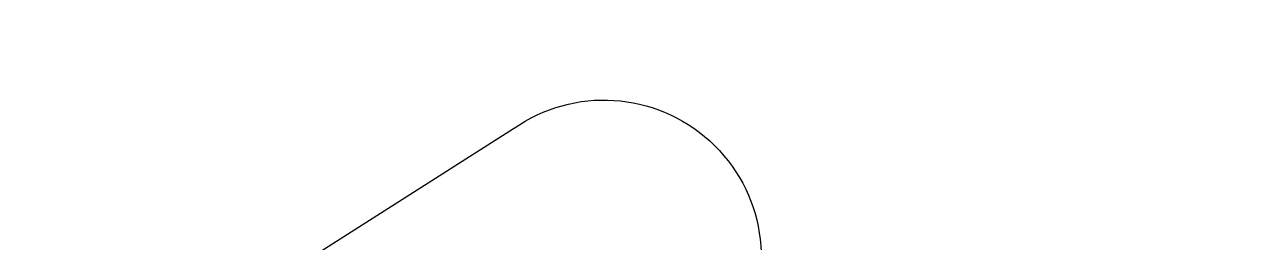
# Model space of a CAD drawing. Header units: millimetres. Extents: x -13407 to 95998, y -2611 to 109495.
# Drawn here: x 15210.118 to 15212.501, y 50752.543 to 50752.963 of the extents above; entities that cross this region are included whole.
import ezdxf
from ezdxf import colors
from ezdxf.entities.mleader import LeaderData, LeaderLine
from ezdxf.math import Vec2, Vec3

# ---------------------------------------------------------------- set-up
doc = ezdxf.new("R2010")
doc.units = ezdxf.units.MM
for name, color, linetype, lineweight in [('АР_Отметки', 250, 'Continuous', 15), ('АР_Размеры', 175, 'Continuous', 9), ('АР_Сущ Несущая стена', 202, 'Continuous', 30)]:
    doc.layers.add(name, color=color, linetype=linetype, lineweight=lineweight)
doc.styles.add('ISOCPEUR', font='isocpeur.ttf', dxfattribs={"width": 0.7})

# ---------------------------------------------------------------- blocks, each defined once
blk = doc.blocks.new('_DotSmall')
at = {"color": 0, "linetype": 'ByBlock', "const_width": 0.5}
blk.add_lwpolyline([(-0.0625, 0, 1), (0.0625, 0, 1)], format="xyb", close=True, dxfattribs=at)

msp = doc.modelspace()

# ---------------------------------------------------------------- linework, layer by layer
at = {"layer": 'АР_Размеры', "color": 5, "lineweight": 0, "ltscale": 100, "transparency": 33554687}
msp.add_lwpolyline([(15206.72, 50758.7285), (15207.9754, 50751.6455, 0.430028), (15208.3317, 50751.3812), (15209.052, 50751.5089, 0.109814), (15209.1738, 50751.5595), (15211.0658, 50752.7616, -0.800036), (15211.5059, 50752.3617, -0.079083), (15209.5065, 50749.955, 0.348803), (15209.3367, 50749.487, 0.436125), (15210.2083, 50749.3459, 0.038423), (15211.3878, 50750.5576, -0.086853), (15212.9976, 50751.9069, -0.346763), (15213.3718, 50751.8585), (15213.9797, 50751.2233, 0.527877), (15214.4752, 50751.3111), (15214.8278, 50752.1166, -0.527877), (15215.3233, 50752.2044), (15215.9313, 50751.5692, 0.527877), (15216.4268, 50751.657), (15216.7794, 50752.4625, -0.469739), (15217.2318, 50752.587), (15218.7527, 50751.5042, 0.667984), (15219.2274, 50751.8072), (15217.6572, 50760.667, 0.414214)], format="xyb", dxfattribs=at)
msp.add_lwpolyline([(15206.72, 50758.7285), (15207.9754, 50751.6455, 0.430028), (15208.3317, 50751.3812), (15209.052, 50751.5089, 0.109814), (15209.1738, 50751.5595), (15211.0658, 50752.7616, -0.800036), (15211.5059, 50752.3617, -0.079083), (15209.5065, 50749.955, 0.348803), (15209.3367, 50749.487, 0.436125), (15210.2083, 50749.3459, 0.038423), (15211.3878, 50750.5576, -0.086853), (15212.9976, 50751.9069, -0.346763), (15213.3718, 50751.8585), (15213.9797, 50751.2233, 0.527877), (15214.4752, 50751.3111), (15214.8278, 50752.1166, -0.527877), (15215.3233, 50752.2044), (15215.9313, 50751.5692, 0.527877), (15216.4268, 50751.657), (15216.7794, 50752.4625, -0.469739), (15217.2318, 50752.587), (15218.7527, 50751.5042, 0.667984), (15219.2274, 50751.8072), (15217.6572, 50760.667, 0.414214)], format="xyb", dxfattribs=at)
msp.add_lwpolyline([(15206.72, 50758.7285), (15207.9754, 50751.6455, 0.430028), (15208.3317, 50751.3812), (15209.052, 50751.5089, 0.109814), (15209.1738, 50751.5595), (15211.0658, 50752.7616, -0.800036), (15211.5059, 50752.3617, -0.079083), (15209.5065, 50749.955, 0.348803), (15209.3367, 50749.487, 0.436125), (15210.2083, 50749.3459, 0.038423), (15211.3878, 50750.5576, -0.086853), (15212.9976, 50751.9069, -0.346763), (15213.3718, 50751.8585), (15213.9797, 50751.2233, 0.527877), (15214.4752, 50751.3111), (15214.8278, 50752.1166, -0.527877), (15215.3233, 50752.2044), (15215.9313, 50751.5692, 0.527877), (15216.4268, 50751.657), (15216.7794, 50752.4625, -0.469739), (15217.2318, 50752.587), (15218.7527, 50751.5042, 0.667984), (15219.2274, 50751.8072), (15217.6572, 50760.667, 0.414214)], format="xyb", dxfattribs=at)
msp.add_lwpolyline([(15206.72, 50758.7285), (15207.9754, 50751.6455, 0.430028), (15208.3317, 50751.3812), (15209.052, 50751.5089, 0.109814), (15209.1738, 50751.5595), (15211.0658, 50752.7616, -0.800036), (15211.5059, 50752.3617, -0.079083), (15209.5065, 50749.955, 0.348803), (15209.3367, 50749.487, 0.436125), (15210.2083, 50749.3459, 0.038423), (15211.3878, 50750.5576, -0.086853), (15212.9976, 50751.9069, -0.346763), (15213.3718, 50751.8585), (15213.9797, 50751.2233, 0.527877), (15214.4752, 50751.3111), (15214.8278, 50752.1166, -0.527877), (15215.3233, 50752.2044), (15215.9313, 50751.5692, 0.527877), (15216.4268, 50751.657), (15216.7794, 50752.4625, -0.469739), (15217.2318, 50752.587), (15218.7527, 50751.5042, 0.667984), (15219.2274, 50751.8072), (15217.6572, 50760.667, 0.414214)], format="xyb", dxfattribs=at)
msp.add_lwpolyline([(15206.72, 50758.7285), (15207.9754, 50751.6455, 0.430028), (15208.3317, 50751.3812), (15209.052, 50751.5089, 0.109814), (15209.1738, 50751.5595), (15211.0658, 50752.7616, -0.800036), (15211.5059, 50752.3617, -0.079083), (15209.5065, 50749.955, 0.348803), (15209.3367, 50749.487, 0.436125), (15210.2083, 50749.3459, 0.038423), (15211.3878, 50750.5576, -0.086853), (15212.9976, 50751.9069, -0.346763), (15213.3718, 50751.8585), (15213.9797, 50751.2233, 0.527877), (15214.4752, 50751.3111), (15214.8278, 50752.1166, -0.527877), (15215.3233, 50752.2044), (15215.9313, 50751.5692, 0.527877), (15216.4268, 50751.657), (15216.7794, 50752.4625, -0.469739), (15217.2318, 50752.587), (15218.7527, 50751.5042, 0.667984), (15219.2274, 50751.8072), (15217.6572, 50760.667, 0.414214)], format="xyb", dxfattribs=at)
msp.add_lwpolyline([(15206.72, 50758.7285), (15207.9754, 50751.6455, 0.430028), (15208.3317, 50751.3812), (15209.052, 50751.5089, 0.109814), (15209.1738, 50751.5595), (15211.0658, 50752.7616, -0.800036), (15211.5059, 50752.3617, -0.079083), (15209.5065, 50749.955, 0.348803), (15209.3367, 50749.487, 0.436125), (15210.2083, 50749.3459, 0.038423), (15211.3878, 50750.5576, -0.086853), (15212.9976, 50751.9069, -0.346763), (15213.3718, 50751.8585), (15213.9797, 50751.2233, 0.527877), (15214.4752, 50751.3111), (15214.8278, 50752.1166, -0.527877), (15215.3233, 50752.2044), (15215.9313, 50751.5692, 0.527877), (15216.4268, 50751.657), (15216.7794, 50752.4625, -0.469739), (15217.2318, 50752.587), (15218.7527, 50751.5042, 0.667984), (15219.2274, 50751.8072), (15217.6572, 50760.667, 0.414214)], format="xyb", dxfattribs=at)
msp.add_lwpolyline([(15206.72, 50758.7285), (15207.9754, 50751.6455, 0.430028), (15208.3317, 50751.3812), (15209.052, 50751.5089, 0.109814), (15209.1738, 50751.5595), (15211.0658, 50752.7616, -0.800036), (15211.5059, 50752.3617, -0.079083), (15209.5065, 50749.955, 0.348803), (15209.3367, 50749.487, 0.436125), (15210.2083, 50749.3459, 0.038423), (15211.3878, 50750.5576, -0.086853), (15212.9976, 50751.9069, -0.346763), (15213.3718, 50751.8585), (15213.9797, 50751.2233, 0.527877), (15214.4752, 50751.3111), (15214.8278, 50752.1166, -0.527877), (15215.3233, 50752.2044), (15215.9313, 50751.5692, 0.527877), (15216.4268, 50751.657), (15216.7794, 50752.4625, -0.469739), (15217.2318, 50752.587), (15218.7527, 50751.5042, 0.667984), (15219.2274, 50751.8072), (15217.6572, 50760.667, 0.414214)], format="xyb", dxfattribs=at)
msp.add_lwpolyline([(15206.72, 50758.7285), (15207.9754, 50751.6455, 0.430028), (15208.3317, 50751.3812), (15209.052, 50751.5089, 0.109814), (15209.1738, 50751.5595), (15211.0658, 50752.7616, -0.800036), (15211.5059, 50752.3617, -0.079083), (15209.5065, 50749.955, 0.348803), (15209.3367, 50749.487, 0.436125), (15210.2083, 50749.3459, 0.038423), (15211.3878, 50750.5576, -0.086853), (15212.9976, 50751.9069, -0.346763), (15213.3718, 50751.8585), (15213.9797, 50751.2233, 0.527877), (15214.4752, 50751.3111), (15214.8278, 50752.1166, -0.527877), (15215.3233, 50752.2044), (15215.9313, 50751.5692, 0.527877), (15216.4268, 50751.657), (15216.7794, 50752.4625, -0.469739), (15217.2318, 50752.587), (15218.7527, 50751.5042, 0.667984), (15219.2274, 50751.8072), (15217.6572, 50760.667, 0.414214)], format="xyb", dxfattribs=at)
msp.add_lwpolyline([(15206.72, 50758.7285), (15207.9754, 50751.6455, 0.430028), (15208.3317, 50751.3812), (15209.052, 50751.5089, 0.109814), (15209.1738, 50751.5595), (15211.0658, 50752.7616, -0.800036), (15211.5059, 50752.3617, -0.079083), (15209.5065, 50749.955, 0.348803), (15209.3367, 50749.487, 0.436125), (15210.2083, 50749.3459, 0.038423), (15211.3878, 50750.5576, -0.086853), (15212.9976, 50751.9069, -0.346763), (15213.3718, 50751.8585), (15213.9797, 50751.2233, 0.527877), (15214.4752, 50751.3111), (15214.8278, 50752.1166, -0.527877), (15215.3233, 50752.2044), (15215.9313, 50751.5692, 0.527877), (15216.4268, 50751.657), (15216.7794, 50752.4625, -0.469739), (15217.2318, 50752.587), (15218.7527, 50751.5042, 0.667984), (15219.2274, 50751.8072), (15217.6572, 50760.667, 0.414214)], format="xyb", dxfattribs=at)
msp.add_lwpolyline([(15206.72, 50758.7285), (15207.9754, 50751.6455, 0.430028), (15208.3317, 50751.3812), (15209.052, 50751.5089, 0.109814), (15209.1738, 50751.5595), (15211.0658, 50752.7616, -0.800036), (15211.5059, 50752.3617, -0.079083), (15209.5065, 50749.955, 0.348803), (15209.3367, 50749.487, 0.436125), (15210.2083, 50749.3459, 0.038423), (15211.3878, 50750.5576, -0.086853), (15212.9976, 50751.9069, -0.346763), (15213.3718, 50751.8585), (15213.9797, 50751.2233, 0.527877), (15214.4752, 50751.3111), (15214.8278, 50752.1166, -0.527877), (15215.3233, 50752.2044), (15215.9313, 50751.5692, 0.527877), (15216.4268, 50751.657), (15216.7794, 50752.4625, -0.469739), (15217.2318, 50752.587), (15218.7527, 50751.5042, 0.667984), (15219.2274, 50751.8072), (15217.6572, 50760.667, 0.414214)], format="xyb", dxfattribs=at)
msp.add_lwpolyline([(15206.72, 50758.7285), (15207.9754, 50751.6455, 0.430028), (15208.3317, 50751.3812), (15209.052, 50751.5089, 0.109814), (15209.1738, 50751.5595), (15211.0658, 50752.7616, -0.800036), (15211.5059, 50752.3617, -0.079083), (15209.5065, 50749.955, 0.348803), (15209.3367, 50749.487, 0.436125), (15210.2083, 50749.3459, 0.038423), (15211.3878, 50750.5576, -0.086853), (15212.9976, 50751.9069, -0.346763), (15213.3718, 50751.8585), (15213.9797, 50751.2233, 0.527877), (15214.4752, 50751.3111), (15214.8278, 50752.1166, -0.527877), (15215.3233, 50752.2044), (15215.9313, 50751.5692, 0.527877), (15216.4268, 50751.657), (15216.7794, 50752.4625, -0.469739), (15217.2318, 50752.587), (15218.7527, 50751.5042, 0.667984), (15219.2274, 50751.8072), (15217.6572, 50760.667, 0.414214)], format="xyb", dxfattribs=at)
msp.add_lwpolyline([(15206.72, 50758.7285), (15207.9754, 50751.6455, 0.430028), (15208.3317, 50751.3812), (15209.052, 50751.5089, 0.109814), (15209.1738, 50751.5595), (15211.0658, 50752.7616, -0.800036), (15211.5059, 50752.3617, -0.079083), (15209.5065, 50749.955, 0.348803), (15209.3367, 50749.487, 0.436125), (15210.2083, 50749.3459, 0.038423), (15211.3878, 50750.5576, -0.086853), (15212.9976, 50751.9069, -0.346763), (15213.3718, 50751.8585), (15213.9797, 50751.2233, 0.527877), (15214.4752, 50751.3111), (15214.8278, 50752.1166, -0.527877), (15215.3233, 50752.2044), (15215.9313, 50751.5692, 0.527877), (15216.4268, 50751.657), (15216.7794, 50752.4625, -0.469739), (15217.2318, 50752.587), (15218.7527, 50751.5042, 0.667984), (15219.2274, 50751.8072), (15217.6572, 50760.667, 0.414214)], format="xyb", dxfattribs=at)
msp.add_lwpolyline([(15206.72, 50758.7285), (15207.9754, 50751.6455, 0.430028), (15208.3317, 50751.3812), (15209.052, 50751.5089, 0.109814), (15209.1738, 50751.5595), (15211.0658, 50752.7616, -0.800036), (15211.5059, 50752.3617, -0.079083), (15209.5065, 50749.955, 0.348803), (15209.3367, 50749.487, 0.436125), (15210.2083, 50749.3459, 0.038423), (15211.3878, 50750.5576, -0.086853), (15212.9976, 50751.9069, -0.346763), (15213.3718, 50751.8585), (15213.9797, 50751.2233, 0.527877), (15214.4752, 50751.3111), (15214.8278, 50752.1166, -0.527877), (15215.3233, 50752.2044), (15215.9313, 50751.5692, 0.527877), (15216.4268, 50751.657), (15216.7794, 50752.4625, -0.469739), (15217.2318, 50752.587), (15218.7527, 50751.5042, 0.667984), (15219.2274, 50751.8072), (15217.6572, 50760.667, 0.414214)], format="xyb", dxfattribs=at)
msp.add_lwpolyline([(15206.72, 50758.7285), (15207.9754, 50751.6455, 0.430028), (15208.3317, 50751.3812), (15209.052, 50751.5089, 0.109814), (15209.1738, 50751.5595), (15211.0658, 50752.7616, -0.800036), (15211.5059, 50752.3617, -0.079083), (15209.5065, 50749.955, 0.348803), (15209.3367, 50749.487, 0.436125), (15210.2083, 50749.3459, 0.038423), (15211.3878, 50750.5576, -0.086853), (15212.9976, 50751.9069, -0.346763), (15213.3718, 50751.8585), (15213.9797, 50751.2233, 0.527877), (15214.4752, 50751.3111), (15214.8278, 50752.1166, -0.527877), (15215.3233, 50752.2044), (15215.9313, 50751.5692, 0.527877), (15216.4268, 50751.657), (15216.7794, 50752.4625, -0.469739), (15217.2318, 50752.587), (15218.7527, 50751.5042, 0.667984), (15219.2274, 50751.8072), (15217.6572, 50760.667, 0.414214)], format="xyb", dxfattribs=at)
msp.add_lwpolyline([(15206.72, 50758.7285), (15207.9754, 50751.6455, 0.430028), (15208.3317, 50751.3812), (15209.052, 50751.5089, 0.109814), (15209.1738, 50751.5595), (15211.0658, 50752.7616, -0.800036), (15211.5059, 50752.3617, -0.079083), (15209.5065, 50749.955, 0.348803), (15209.3367, 50749.487, 0.436125), (15210.2083, 50749.3459, 0.038423), (15211.3878, 50750.5576, -0.086853), (15212.9976, 50751.9069, -0.346763), (15213.3718, 50751.8585), (15213.9797, 50751.2233, 0.527877), (15214.4752, 50751.3111), (15214.8278, 50752.1166, -0.527877), (15215.3233, 50752.2044), (15215.9313, 50751.5692, 0.527877), (15216.4268, 50751.657), (15216.7794, 50752.4625, -0.469739), (15217.2318, 50752.587), (15218.7527, 50751.5042, 0.667984), (15219.2274, 50751.8072), (15217.6572, 50760.667, 0.414214)], format="xyb", dxfattribs=at)
msp.add_lwpolyline([(15206.72, 50758.7285), (15207.9754, 50751.6455, 0.430028), (15208.3317, 50751.3812), (15209.052, 50751.5089, 0.109814), (15209.1738, 50751.5595), (15211.0658, 50752.7616, -0.800036), (15211.5059, 50752.3617, -0.079083), (15209.5065, 50749.955, 0.348803), (15209.3367, 50749.487, 0.436125), (15210.2083, 50749.3459, 0.038423), (15211.3878, 50750.5576, -0.086853), (15212.9976, 50751.9069, -0.346763), (15213.3718, 50751.8585), (15213.9797, 50751.2233, 0.527877), (15214.4752, 50751.3111), (15214.8278, 50752.1166, -0.527877), (15215.3233, 50752.2044), (15215.9313, 50751.5692, 0.527877), (15216.4268, 50751.657), (15216.7794, 50752.4625, -0.469739), (15217.2318, 50752.587), (15218.7527, 50751.5042, 0.667984), (15219.2274, 50751.8072), (15217.6572, 50760.667, 0.414214)], format="xyb", dxfattribs=at)
msp.add_lwpolyline([(15206.72, 50758.7285), (15207.9754, 50751.6455, 0.430028), (15208.3317, 50751.3812), (15209.052, 50751.5089, 0.109814), (15209.1738, 50751.5595), (15211.0658, 50752.7616, -0.800036), (15211.5059, 50752.3617, -0.079083), (15209.5065, 50749.955, 0.348803), (15209.3367, 50749.487, 0.436125), (15210.2083, 50749.3459, 0.038423), (15211.3878, 50750.5576, -0.086853), (15212.9976, 50751.9069, -0.346763), (15213.3718, 50751.8585), (15213.9797, 50751.2233, 0.527877), (15214.4752, 50751.3111), (15214.8278, 50752.1166, -0.527877), (15215.3233, 50752.2044), (15215.9313, 50751.5692, 0.527877), (15216.4268, 50751.657), (15216.7794, 50752.4625, -0.469739), (15217.2318, 50752.587), (15218.7527, 50751.5042, 0.667984), (15219.2274, 50751.8072), (15217.6572, 50760.667, 0.414214)], format="xyb", dxfattribs=at)
msp.add_lwpolyline([(15206.72, 50758.7285), (15207.9754, 50751.6455, 0.430028), (15208.3317, 50751.3812), (15209.052, 50751.5089, 0.109814), (15209.1738, 50751.5595), (15211.0658, 50752.7616, -0.800036), (15211.5059, 50752.3617, -0.079083), (15209.5065, 50749.955, 0.348803), (15209.3367, 50749.487, 0.436125), (15210.2083, 50749.3459, 0.038423), (15211.3878, 50750.5576, -0.086853), (15212.9976, 50751.9069, -0.346763), (15213.3718, 50751.8585), (15213.9797, 50751.2233, 0.527877), (15214.4752, 50751.3111), (15214.8278, 50752.1166, -0.527877), (15215.3233, 50752.2044), (15215.9313, 50751.5692, 0.527877), (15216.4268, 50751.657), (15216.7794, 50752.4625, -0.469739), (15217.2318, 50752.587), (15218.7527, 50751.5042, 0.667984), (15219.2274, 50751.8072), (15217.6572, 50760.667, 0.414214)], format="xyb", dxfattribs=at)
msp.add_lwpolyline([(15206.72, 50758.7285), (15207.9754, 50751.6455, 0.430028), (15208.3317, 50751.3812), (15209.052, 50751.5089, 0.109814), (15209.1738, 50751.5595), (15211.0658, 50752.7616, -0.800036), (15211.5059, 50752.3617, -0.079083), (15209.5065, 50749.955, 0.348803), (15209.3367, 50749.487, 0.436125), (15210.2083, 50749.3459, 0.038423), (15211.3878, 50750.5576, -0.086853), (15212.9976, 50751.9069, -0.346763), (15213.3718, 50751.8585), (15213.9797, 50751.2233, 0.527877), (15214.4752, 50751.3111), (15214.8278, 50752.1166, -0.527877), (15215.3233, 50752.2044), (15215.9313, 50751.5692, 0.527877), (15216.4268, 50751.657), (15216.7794, 50752.4625, -0.469739), (15217.2318, 50752.587), (15218.7527, 50751.5042, 0.667984), (15219.2274, 50751.8072), (15217.6572, 50760.667, 0.414214)], format="xyb", dxfattribs=at)
msp.add_lwpolyline([(15206.72, 50758.7285), (15207.9754, 50751.6455, 0.430028), (15208.3317, 50751.3812), (15209.052, 50751.5089, 0.109814), (15209.1738, 50751.5595), (15211.0658, 50752.7616, -0.800036), (15211.5059, 50752.3617, -0.079083), (15209.5065, 50749.955, 0.348803), (15209.3367, 50749.487, 0.436125), (15210.2083, 50749.3459, 0.038423), (15211.3878, 50750.5576, -0.086853), (15212.9976, 50751.9069, -0.346763), (15213.3718, 50751.8585), (15213.9797, 50751.2233, 0.527877), (15214.4752, 50751.3111), (15214.8278, 50752.1166, -0.527877), (15215.3233, 50752.2044), (15215.9313, 50751.5692, 0.527877), (15216.4268, 50751.657), (15216.7794, 50752.4625, -0.469739), (15217.2318, 50752.587), (15218.7527, 50751.5042, 0.667984), (15219.2274, 50751.8072), (15217.6572, 50760.667, 0.414214)], format="xyb", dxfattribs=at)
msp.add_lwpolyline([(15206.72, 50758.7285), (15207.9754, 50751.6455, 0.430028), (15208.3317, 50751.3812), (15209.052, 50751.5089, 0.109814), (15209.1738, 50751.5595), (15211.0658, 50752.7616, -0.800036), (15211.5059, 50752.3617, -0.079083), (15209.5065, 50749.955, 0.348803), (15209.3367, 50749.487, 0.436125), (15210.2083, 50749.3459, 0.038423), (15211.3878, 50750.5576, -0.086853), (15212.9976, 50751.9069, -0.346763), (15213.3718, 50751.8585), (15213.9797, 50751.2233, 0.527877), (15214.4752, 50751.3111), (15214.8278, 50752.1166, -0.527877), (15215.3233, 50752.2044), (15215.9313, 50751.5692, 0.527877), (15216.4268, 50751.657), (15216.7794, 50752.4625, -0.469739), (15217.2318, 50752.587), (15218.7527, 50751.5042, 0.667984), (15219.2274, 50751.8072), (15217.6572, 50760.667, 0.414214)], format="xyb", dxfattribs=at)
msp.add_lwpolyline([(15206.72, 50758.7285), (15207.9754, 50751.6455, 0.430028), (15208.3317, 50751.3812), (15209.052, 50751.5089, 0.109814), (15209.1738, 50751.5595), (15211.0658, 50752.7616, -0.800036), (15211.5059, 50752.3617, -0.079083), (15209.5065, 50749.955, 0.348803), (15209.3367, 50749.487, 0.436125), (15210.2083, 50749.3459, 0.038423), (15211.3878, 50750.5576, -0.086853), (15212.9976, 50751.9069, -0.346763), (15213.3718, 50751.8585), (15213.9797, 50751.2233, 0.527877), (15214.4752, 50751.3111), (15214.8278, 50752.1166, -0.527877), (15215.3233, 50752.2044), (15215.9313, 50751.5692, 0.527877), (15216.4268, 50751.657), (15216.7794, 50752.4625, -0.469739), (15217.2318, 50752.587), (15218.7527, 50751.5042, 0.667984), (15219.2274, 50751.8072), (15217.6572, 50760.667, 0.414214)], format="xyb", dxfattribs=at)
msp.add_lwpolyline([(15206.72, 50758.7285), (15207.9754, 50751.6455, 0.430028), (15208.3317, 50751.3812), (15209.052, 50751.5089, 0.109814), (15209.1738, 50751.5595), (15211.0658, 50752.7616, -0.800036), (15211.5059, 50752.3617, -0.079083), (15209.5065, 50749.955, 0.348803), (15209.3367, 50749.487, 0.436125), (15210.2083, 50749.3459, 0.038423), (15211.3878, 50750.5576, -0.086853), (15212.9976, 50751.9069, -0.346763), (15213.3718, 50751.8585), (15213.9797, 50751.2233, 0.527877), (15214.4752, 50751.3111), (15214.8278, 50752.1166, -0.527877), (15215.3233, 50752.2044), (15215.9313, 50751.5692, 0.527877), (15216.4268, 50751.657), (15216.7794, 50752.4625, -0.469739), (15217.2318, 50752.587), (15218.7527, 50751.5042, 0.667984), (15219.2274, 50751.8072), (15217.6572, 50760.667, 0.414214)], format="xyb", dxfattribs=at)
msp.add_lwpolyline([(15206.72, 50758.7285), (15207.9754, 50751.6455, 0.430028), (15208.3317, 50751.3812), (15209.052, 50751.5089, 0.109814), (15209.1738, 50751.5595), (15211.0658, 50752.7616, -0.800036), (15211.5059, 50752.3617, -0.079083), (15209.5065, 50749.955, 0.348803), (15209.3367, 50749.487, 0.436125), (15210.2083, 50749.3459, 0.038423), (15211.3878, 50750.5576, -0.086853), (15212.9976, 50751.9069, -0.346763), (15213.3718, 50751.8585), (15213.9797, 50751.2233, 0.527877), (15214.4752, 50751.3111), (15214.8278, 50752.1166, -0.527877), (15215.3233, 50752.2044), (15215.9313, 50751.5692, 0.527877), (15216.4268, 50751.657), (15216.7794, 50752.4625, -0.469739), (15217.2318, 50752.587), (15218.7527, 50751.5042, 0.667984), (15219.2274, 50751.8072), (15217.6572, 50760.667, 0.414214)], format="xyb", dxfattribs=at)
msp.add_lwpolyline([(15206.72, 50758.7285), (15207.9754, 50751.6455, 0.430028), (15208.3317, 50751.3812), (15209.052, 50751.5089, 0.109814), (15209.1738, 50751.5595), (15211.0658, 50752.7616, -0.800036), (15211.5059, 50752.3617, -0.079083), (15209.5065, 50749.955, 0.348803), (15209.3367, 50749.487, 0.436125), (15210.2083, 50749.3459, 0.038423), (15211.3878, 50750.5576, -0.086853), (15212.9976, 50751.9069, -0.346763), (15213.3718, 50751.8585), (15213.9797, 50751.2233, 0.527877), (15214.4752, 50751.3111), (15214.8278, 50752.1166, -0.527877), (15215.3233, 50752.2044), (15215.9313, 50751.5692, 0.527877), (15216.4268, 50751.657), (15216.7794, 50752.4625, -0.469739), (15217.2318, 50752.587), (15218.7527, 50751.5042, 0.667984), (15219.2274, 50751.8072), (15217.6572, 50760.667, 0.414214)], format="xyb", dxfattribs=at)
msp.add_lwpolyline([(15206.72, 50758.7285), (15207.9754, 50751.6455, 0.430028), (15208.3317, 50751.3812), (15209.052, 50751.5089, 0.109814), (15209.1738, 50751.5595), (15211.0658, 50752.7616, -0.800036), (15211.5059, 50752.3617, -0.079083), (15209.5065, 50749.955, 0.348803), (15209.3367, 50749.487, 0.436125), (15210.2083, 50749.3459, 0.038423), (15211.3878, 50750.5576, -0.086853), (15212.9976, 50751.9069, -0.346763), (15213.3718, 50751.8585), (15213.9797, 50751.2233, 0.527877), (15214.4752, 50751.3111), (15214.8278, 50752.1166, -0.527877), (15215.3233, 50752.2044), (15215.9313, 50751.5692, 0.527877), (15216.4268, 50751.657), (15216.7794, 50752.4625, -0.469739), (15217.2318, 50752.587), (15218.7527, 50751.5042, 0.667984), (15219.2274, 50751.8072), (15217.6572, 50760.667, 0.414214)], format="xyb", dxfattribs=at)
msp.add_lwpolyline([(15206.72, 50758.7285), (15207.9754, 50751.6455, 0.430028), (15208.3317, 50751.3812), (15209.052, 50751.5089, 0.109814), (15209.1738, 50751.5595), (15211.0658, 50752.7616, -0.800036), (15211.5059, 50752.3617, -0.079083), (15209.5065, 50749.955, 0.348803), (15209.3367, 50749.487, 0.436125), (15210.2083, 50749.3459, 0.038423), (15211.3878, 50750.5576, -0.086853), (15212.9976, 50751.9069, -0.346763), (15213.3718, 50751.8585), (15213.9797, 50751.2233, 0.527877), (15214.4752, 50751.3111), (15214.8278, 50752.1166, -0.527877), (15215.3233, 50752.2044), (15215.9313, 50751.5692, 0.527877), (15216.4268, 50751.657), (15216.7794, 50752.4625, -0.469739), (15217.2318, 50752.587), (15218.7527, 50751.5042, 0.667984), (15219.2274, 50751.8072), (15217.6572, 50760.667, 0.414214)], format="xyb", dxfattribs=at)
msp.add_lwpolyline([(15206.72, 50758.7285), (15207.9754, 50751.6455, 0.430028), (15208.3317, 50751.3812), (15209.052, 50751.5089, 0.109814), (15209.1738, 50751.5595), (15211.0658, 50752.7616, -0.800036), (15211.5059, 50752.3617, -0.079083), (15209.5065, 50749.955, 0.348803), (15209.3367, 50749.487, 0.436125), (15210.2083, 50749.3459, 0.038423), (15211.3878, 50750.5576, -0.086853), (15212.9976, 50751.9069, -0.346763), (15213.3718, 50751.8585), (15213.9797, 50751.2233, 0.527877), (15214.4752, 50751.3111), (15214.8278, 50752.1166, -0.527877), (15215.3233, 50752.2044), (15215.9313, 50751.5692, 0.527877), (15216.4268, 50751.657), (15216.7794, 50752.4625, -0.469739), (15217.2318, 50752.587), (15218.7527, 50751.5042, 0.667984), (15219.2274, 50751.8072), (15217.6572, 50760.667, 0.414214)], format="xyb", dxfattribs=at)
msp.add_lwpolyline([(15206.72, 50758.7285), (15207.9754, 50751.6455, 0.430028), (15208.3317, 50751.3812), (15209.052, 50751.5089, 0.109814), (15209.1738, 50751.5595), (15211.0658, 50752.7616, -0.800036), (15211.5059, 50752.3617, -0.079083), (15209.5065, 50749.955, 0.348803), (15209.3367, 50749.487, 0.436125), (15210.2083, 50749.3459, 0.038423), (15211.3878, 50750.5576, -0.086853), (15212.9976, 50751.9069, -0.346763), (15213.3718, 50751.8585), (15213.9797, 50751.2233, 0.527877), (15214.4752, 50751.3111), (15214.8278, 50752.1166, -0.527877), (15215.3233, 50752.2044), (15215.9313, 50751.5692, 0.527877), (15216.4268, 50751.657), (15216.7794, 50752.4625, -0.469739), (15217.2318, 50752.587), (15218.7527, 50751.5042, 0.667984), (15219.2274, 50751.8072), (15217.6572, 50760.667, 0.414214)], format="xyb", dxfattribs=at)
msp.add_lwpolyline([(15206.72, 50758.7285), (15207.9754, 50751.6455, 0.430028), (15208.3317, 50751.3812), (15209.052, 50751.5089, 0.109814), (15209.1738, 50751.5595), (15211.0658, 50752.7616, -0.800036), (15211.5059, 50752.3617, -0.079083), (15209.5065, 50749.955, 0.348803), (15209.3367, 50749.487, 0.436125), (15210.2083, 50749.3459, 0.038423), (15211.3878, 50750.5576, -0.086853), (15212.9976, 50751.9069, -0.346763), (15213.3718, 50751.8585), (15213.9797, 50751.2233, 0.527877), (15214.4752, 50751.3111), (15214.8278, 50752.1166, -0.527877), (15215.3233, 50752.2044), (15215.9313, 50751.5692, 0.527877), (15216.4268, 50751.657), (15216.7794, 50752.4625, -0.469739), (15217.2318, 50752.587), (15218.7527, 50751.5042, 0.667984), (15219.2274, 50751.8072), (15217.6572, 50760.667, 0.414214)], format="xyb", dxfattribs=at)
msp.add_lwpolyline([(15206.72, 50758.7285), (15207.9754, 50751.6455, 0.430028), (15208.3317, 50751.3812), (15209.052, 50751.5089, 0.109814), (15209.1738, 50751.5595), (15211.0658, 50752.7616, -0.800036), (15211.5059, 50752.3617, -0.079083), (15209.5065, 50749.955, 0.348803), (15209.3367, 50749.487, 0.436125), (15210.2083, 50749.3459, 0.038423), (15211.3878, 50750.5576, -0.086853), (15212.9976, 50751.9069, -0.346763), (15213.3718, 50751.8585), (15213.9797, 50751.2233, 0.527877), (15214.4752, 50751.3111), (15214.8278, 50752.1166, -0.527877), (15215.3233, 50752.2044), (15215.9313, 50751.5692, 0.527877), (15216.4268, 50751.657), (15216.7794, 50752.4625, -0.469739), (15217.2318, 50752.587), (15218.7527, 50751.5042, 0.667984), (15219.2274, 50751.8072), (15217.6572, 50760.667, 0.414214)], format="xyb", dxfattribs=at)
msp.add_lwpolyline([(15206.72, 50758.7285), (15207.9754, 50751.6455, 0.430028), (15208.3317, 50751.3812), (15209.052, 50751.5089, 0.109814), (15209.1738, 50751.5595), (15211.0658, 50752.7616, -0.800036), (15211.5059, 50752.3617, -0.079083), (15209.5065, 50749.955, 0.348803), (15209.3367, 50749.487, 0.436125), (15210.2083, 50749.3459, 0.038423), (15211.3878, 50750.5576, -0.086853), (15212.9976, 50751.9069, -0.346763), (15213.3718, 50751.8585), (15213.9797, 50751.2233, 0.527877), (15214.4752, 50751.3111), (15214.8278, 50752.1166, -0.527877), (15215.3233, 50752.2044), (15215.9313, 50751.5692, 0.527877), (15216.4268, 50751.657), (15216.7794, 50752.4625, -0.469739), (15217.2318, 50752.587), (15218.7527, 50751.5042, 0.667984), (15219.2274, 50751.8072), (15217.6572, 50760.667, 0.414214)], format="xyb", dxfattribs=at)
msp.add_lwpolyline([(15206.72, 50758.7285), (15207.9754, 50751.6455, 0.430028), (15208.3317, 50751.3812), (15209.052, 50751.5089, 0.109814), (15209.1738, 50751.5595), (15211.0658, 50752.7616, -0.800036), (15211.5059, 50752.3617, -0.079083), (15209.5065, 50749.955, 0.348803), (15209.3367, 50749.487, 0.436125), (15210.2083, 50749.3459, 0.038423), (15211.3878, 50750.5576, -0.086853), (15212.9976, 50751.9069, -0.346763), (15213.3718, 50751.8585), (15213.9797, 50751.2233, 0.527877), (15214.4752, 50751.3111), (15214.8278, 50752.1166, -0.527877), (15215.3233, 50752.2044), (15215.9313, 50751.5692, 0.527877), (15216.4268, 50751.657), (15216.7794, 50752.4625, -0.469739), (15217.2318, 50752.587), (15218.7527, 50751.5042, 0.667984), (15219.2274, 50751.8072), (15217.6572, 50760.667, 0.414214)], format="xyb", dxfattribs=at)
msp.add_lwpolyline([(15206.72, 50758.7285), (15207.9754, 50751.6455, 0.430028), (15208.3317, 50751.3812), (15209.052, 50751.5089, 0.109814), (15209.1738, 50751.5595), (15211.0658, 50752.7616, -0.800036), (15211.5059, 50752.3617, -0.079083), (15209.5065, 50749.955, 0.348803), (15209.3367, 50749.487, 0.436125), (15210.2083, 50749.3459, 0.038423), (15211.3878, 50750.5576, -0.086853), (15212.9976, 50751.9069, -0.346763), (15213.3718, 50751.8585), (15213.9797, 50751.2233, 0.527877), (15214.4752, 50751.3111), (15214.8278, 50752.1166, -0.527877), (15215.3233, 50752.2044), (15215.9313, 50751.5692, 0.527877), (15216.4268, 50751.657), (15216.7794, 50752.4625, -0.469739), (15217.2318, 50752.587), (15218.7527, 50751.5042, 0.667984), (15219.2274, 50751.8072), (15217.6572, 50760.667, 0.414214)], format="xyb", dxfattribs=at)
msp.add_lwpolyline([(15206.72, 50758.7285), (15207.9754, 50751.6455, 0.430028), (15208.3317, 50751.3812), (15209.052, 50751.5089, 0.109814), (15209.1738, 50751.5595), (15211.0658, 50752.7616, -0.800036), (15211.5059, 50752.3617, -0.079083), (15209.5065, 50749.955, 0.348803), (15209.3367, 50749.487, 0.436125), (15210.2083, 50749.3459, 0.038423), (15211.3878, 50750.5576, -0.086853), (15212.9976, 50751.9069, -0.346763), (15213.3718, 50751.8585), (15213.9797, 50751.2233, 0.527877), (15214.4752, 50751.3111), (15214.8278, 50752.1166, -0.527877), (15215.3233, 50752.2044), (15215.9313, 50751.5692, 0.527877), (15216.4268, 50751.657), (15216.7794, 50752.4625, -0.469739), (15217.2318, 50752.587), (15218.7527, 50751.5042, 0.667984), (15219.2274, 50751.8072), (15217.6572, 50760.667, 0.414214)], format="xyb", dxfattribs=at)
msp.add_lwpolyline([(15206.72, 50758.7285), (15207.9754, 50751.6455, 0.430028), (15208.3317, 50751.3812), (15209.052, 50751.5089, 0.109814), (15209.1738, 50751.5595), (15211.0658, 50752.7616, -0.800036), (15211.5059, 50752.3617, -0.079083), (15209.5065, 50749.955, 0.348803), (15209.3367, 50749.487, 0.436125), (15210.2083, 50749.3459, 0.038423), (15211.3878, 50750.5576, -0.086853), (15212.9976, 50751.9069, -0.346763), (15213.3718, 50751.8585), (15213.9797, 50751.2233, 0.527877), (15214.4752, 50751.3111), (15214.8278, 50752.1166, -0.527877), (15215.3233, 50752.2044), (15215.9313, 50751.5692, 0.527877), (15216.4268, 50751.657), (15216.7794, 50752.4625, -0.469739), (15217.2318, 50752.587), (15218.7527, 50751.5042, 0.667984), (15219.2274, 50751.8072), (15217.6572, 50760.667, 0.414214)], format="xyb", dxfattribs=at)
msp.add_lwpolyline([(15206.72, 50758.7285), (15207.9754, 50751.6455, 0.430028), (15208.3317, 50751.3812), (15209.052, 50751.5089, 0.109814), (15209.1738, 50751.5595), (15211.0658, 50752.7616, -0.800036), (15211.5059, 50752.3617, -0.079083), (15209.5065, 50749.955, 0.348803), (15209.3367, 50749.487, 0.436125), (15210.2083, 50749.3459, 0.038423), (15211.3878, 50750.5576, -0.086853), (15212.9976, 50751.9069, -0.346763), (15213.3718, 50751.8585), (15213.9797, 50751.2233, 0.527877), (15214.4752, 50751.3111), (15214.8278, 50752.1166, -0.527877), (15215.3233, 50752.2044), (15215.9313, 50751.5692, 0.527877), (15216.4268, 50751.657), (15216.7794, 50752.4625, -0.469739), (15217.2318, 50752.587), (15218.7527, 50751.5042, 0.667984), (15219.2274, 50751.8072), (15217.6572, 50760.667, 0.414214)], format="xyb", dxfattribs=at)
msp.add_lwpolyline([(15206.72, 50758.7285), (15207.9754, 50751.6455, 0.430028), (15208.3317, 50751.3812), (15209.052, 50751.5089, 0.109814), (15209.1738, 50751.5595), (15211.0658, 50752.7616, -0.800036), (15211.5059, 50752.3617, -0.079083), (15209.5065, 50749.955, 0.348803), (15209.3367, 50749.487, 0.436125), (15210.2083, 50749.3459, 0.038423), (15211.3878, 50750.5576, -0.086853), (15212.9976, 50751.9069, -0.346763), (15213.3718, 50751.8585), (15213.9797, 50751.2233, 0.527877), (15214.4752, 50751.3111), (15214.8278, 50752.1166, -0.527877), (15215.3233, 50752.2044), (15215.9313, 50751.5692, 0.527877), (15216.4268, 50751.657), (15216.7794, 50752.4625, -0.469739), (15217.2318, 50752.587), (15218.7527, 50751.5042, 0.667984), (15219.2274, 50751.8072), (15217.6572, 50760.667, 0.414214)], format="xyb", dxfattribs=at)
msp.add_lwpolyline([(15206.72, 50758.7285), (15207.9754, 50751.6455, 0.430028), (15208.3317, 50751.3812), (15209.052, 50751.5089, 0.109814), (15209.1738, 50751.5595), (15211.0658, 50752.7616, -0.800036), (15211.5059, 50752.3617, -0.079083), (15209.5065, 50749.955, 0.348803), (15209.3367, 50749.487, 0.436125), (15210.2083, 50749.3459, 0.038423), (15211.3878, 50750.5576, -0.086853), (15212.9976, 50751.9069, -0.346763), (15213.3718, 50751.8585), (15213.9797, 50751.2233, 0.527877), (15214.4752, 50751.3111), (15214.8278, 50752.1166, -0.527877), (15215.3233, 50752.2044), (15215.9313, 50751.5692, 0.527877), (15216.4268, 50751.657), (15216.7794, 50752.4625, -0.469739), (15217.2318, 50752.587), (15218.7527, 50751.5042, 0.667984), (15219.2274, 50751.8072), (15217.6572, 50760.667, 0.414214)], format="xyb", dxfattribs=at)
msp.add_lwpolyline([(15206.72, 50758.7285), (15207.9754, 50751.6455, 0.430028), (15208.3317, 50751.3812), (15209.052, 50751.5089, 0.109814), (15209.1738, 50751.5595), (15211.0658, 50752.7616, -0.800036), (15211.5059, 50752.3617, -0.079083), (15209.5065, 50749.955, 0.348803), (15209.3367, 50749.487, 0.436125), (15210.2083, 50749.3459, 0.038423), (15211.3878, 50750.5576, -0.086853), (15212.9976, 50751.9069, -0.346763), (15213.3718, 50751.8585), (15213.9797, 50751.2233, 0.527877), (15214.4752, 50751.3111), (15214.8278, 50752.1166, -0.527877), (15215.3233, 50752.2044), (15215.9313, 50751.5692, 0.527877), (15216.4268, 50751.657), (15216.7794, 50752.4625, -0.469739), (15217.2318, 50752.587), (15218.7527, 50751.5042, 0.667984), (15219.2274, 50751.8072), (15217.6572, 50760.667, 0.414214)], format="xyb", dxfattribs=at)
msp.add_lwpolyline([(15206.72, 50758.7285), (15207.9754, 50751.6455, 0.430028), (15208.3317, 50751.3812), (15209.052, 50751.5089, 0.109814), (15209.1738, 50751.5595), (15211.0658, 50752.7616, -0.800036), (15211.5059, 50752.3617, -0.079083), (15209.5065, 50749.955, 0.348803), (15209.3367, 50749.487, 0.436125), (15210.2083, 50749.3459, 0.038423), (15211.3878, 50750.5576, -0.086853), (15212.9976, 50751.9069, -0.346763), (15213.3718, 50751.8585), (15213.9797, 50751.2233, 0.527877), (15214.4752, 50751.3111), (15214.8278, 50752.1166, -0.527877), (15215.3233, 50752.2044), (15215.9313, 50751.5692, 0.527877), (15216.4268, 50751.657), (15216.7794, 50752.4625, -0.469739), (15217.2318, 50752.587), (15218.7527, 50751.5042, 0.667984), (15219.2274, 50751.8072), (15217.6572, 50760.667, 0.414214)], format="xyb", dxfattribs=at)
msp.add_lwpolyline([(15206.72, 50758.7285), (15207.9754, 50751.6455, 0.430028), (15208.3317, 50751.3812), (15209.052, 50751.5089, 0.109814), (15209.1738, 50751.5595), (15211.0658, 50752.7616, -0.800036), (15211.5059, 50752.3617, -0.079083), (15209.5065, 50749.955, 0.348803), (15209.3367, 50749.487, 0.436125), (15210.2083, 50749.3459, 0.038423), (15211.3878, 50750.5576, -0.086853), (15212.9976, 50751.9069, -0.346763), (15213.3718, 50751.8585), (15213.9797, 50751.2233, 0.527877), (15214.4752, 50751.3111), (15214.8278, 50752.1166, -0.527877), (15215.3233, 50752.2044), (15215.9313, 50751.5692, 0.527877), (15216.4268, 50751.657), (15216.7794, 50752.4625, -0.469739), (15217.2318, 50752.587), (15218.7527, 50751.5042, 0.667984), (15219.2274, 50751.8072), (15217.6572, 50760.667, 0.414214)], format="xyb", dxfattribs=at)
msp.add_lwpolyline([(15206.72, 50758.7285), (15207.9754, 50751.6455, 0.430028), (15208.3317, 50751.3812), (15209.052, 50751.5089, 0.109814), (15209.1738, 50751.5595), (15211.0658, 50752.7616, -0.800036), (15211.5059, 50752.3617, -0.079083), (15209.5065, 50749.955, 0.348803), (15209.3367, 50749.487, 0.436125), (15210.2083, 50749.3459, 0.038423), (15211.3878, 50750.5576, -0.086853), (15212.9976, 50751.9069, -0.346763), (15213.3718, 50751.8585), (15213.9797, 50751.2233, 0.527877), (15214.4752, 50751.3111), (15214.8278, 50752.1166, -0.527877), (15215.3233, 50752.2044), (15215.9313, 50751.5692, 0.527877), (15216.4268, 50751.657), (15216.7794, 50752.4625, -0.469739), (15217.2318, 50752.587), (15218.7527, 50751.5042, 0.667984), (15219.2274, 50751.8072), (15217.6572, 50760.667, 0.414214)], format="xyb", dxfattribs=at)
msp.add_lwpolyline([(15206.72, 50758.7285), (15207.9754, 50751.6455, 0.430028), (15208.3317, 50751.3812), (15209.052, 50751.5089, 0.109814), (15209.1738, 50751.5595), (15211.0658, 50752.7616, -0.800036), (15211.5059, 50752.3617, -0.079083), (15209.5065, 50749.955, 0.348803), (15209.3367, 50749.487, 0.436125), (15210.2083, 50749.3459, 0.038423), (15211.3878, 50750.5576, -0.086853), (15212.9976, 50751.9069, -0.346763), (15213.3718, 50751.8585), (15213.9797, 50751.2233, 0.527877), (15214.4752, 50751.3111), (15214.8278, 50752.1166, -0.527877), (15215.3233, 50752.2044), (15215.9313, 50751.5692, 0.527877), (15216.4268, 50751.657), (15216.7794, 50752.4625, -0.469739), (15217.2318, 50752.587), (15218.7527, 50751.5042, 0.667984), (15219.2274, 50751.8072), (15217.6572, 50760.667, 0.414214)], format="xyb", dxfattribs=at)
msp.add_lwpolyline([(15206.72, 50758.7285), (15207.9754, 50751.6455, 0.430028), (15208.3317, 50751.3812), (15209.052, 50751.5089, 0.109814), (15209.1738, 50751.5595), (15211.0658, 50752.7616, -0.800036), (15211.5059, 50752.3617, -0.079083), (15209.5065, 50749.955, 0.348803), (15209.3367, 50749.487, 0.436125), (15210.2083, 50749.3459, 0.038423), (15211.3878, 50750.5576, -0.086853), (15212.9976, 50751.9069, -0.346763), (15213.3718, 50751.8585), (15213.9797, 50751.2233, 0.527877), (15214.4752, 50751.3111), (15214.8278, 50752.1166, -0.527877), (15215.3233, 50752.2044), (15215.9313, 50751.5692, 0.527877), (15216.4268, 50751.657), (15216.7794, 50752.4625, -0.469739), (15217.2318, 50752.587), (15218.7527, 50751.5042, 0.667984), (15219.2274, 50751.8072), (15217.6572, 50760.667, 0.414214)], format="xyb", dxfattribs=at)
msp.add_lwpolyline([(15206.72, 50758.7285), (15207.9754, 50751.6455, 0.430028), (15208.3317, 50751.3812), (15209.052, 50751.5089, 0.109814), (15209.1738, 50751.5595), (15211.0658, 50752.7616, -0.800036), (15211.5059, 50752.3617, -0.079083), (15209.5065, 50749.955, 0.348803), (15209.3367, 50749.487, 0.436125), (15210.2083, 50749.3459, 0.038423), (15211.3878, 50750.5576, -0.086853), (15212.9976, 50751.9069, -0.346763), (15213.3718, 50751.8585), (15213.9797, 50751.2233, 0.527877), (15214.4752, 50751.3111), (15214.8278, 50752.1166, -0.527877), (15215.3233, 50752.2044), (15215.9313, 50751.5692, 0.527877), (15216.4268, 50751.657), (15216.7794, 50752.4625, -0.469739), (15217.2318, 50752.587), (15218.7527, 50751.5042, 0.667984), (15219.2274, 50751.8072), (15217.6572, 50760.667, 0.414214)], format="xyb", dxfattribs=at)
msp.add_lwpolyline([(15206.72, 50758.7285), (15207.9754, 50751.6455, 0.430028), (15208.3317, 50751.3812), (15209.052, 50751.5089, 0.109814), (15209.1738, 50751.5595), (15211.0658, 50752.7616, -0.800036), (15211.5059, 50752.3617, -0.079083), (15209.5065, 50749.955, 0.348803), (15209.3367, 50749.487, 0.436125), (15210.2083, 50749.3459, 0.038423), (15211.3878, 50750.5576, -0.086853), (15212.9976, 50751.9069, -0.346763), (15213.3718, 50751.8585), (15213.9797, 50751.2233, 0.527877), (15214.4752, 50751.3111), (15214.8278, 50752.1166, -0.527877), (15215.3233, 50752.2044), (15215.9313, 50751.5692, 0.527877), (15216.4268, 50751.657), (15216.7794, 50752.4625, -0.469739), (15217.2318, 50752.587), (15218.7527, 50751.5042, 0.667984), (15219.2274, 50751.8072), (15217.6572, 50760.667, 0.414214)], format="xyb", dxfattribs=at)
msp.add_lwpolyline([(15206.72, 50758.7285), (15207.9754, 50751.6455, 0.430028), (15208.3317, 50751.3812), (15209.052, 50751.5089, 0.109814), (15209.1738, 50751.5595), (15211.0658, 50752.7616, -0.800036), (15211.5059, 50752.3617, -0.079083), (15209.5065, 50749.955, 0.348803), (15209.3367, 50749.487, 0.436125), (15210.2083, 50749.3459, 0.038423), (15211.3878, 50750.5576, -0.086853), (15212.9976, 50751.9069, -0.346763), (15213.3718, 50751.8585), (15213.9797, 50751.2233, 0.527877), (15214.4752, 50751.3111), (15214.8278, 50752.1166, -0.527877), (15215.3233, 50752.2044), (15215.9313, 50751.5692, 0.527877), (15216.4268, 50751.657), (15216.7794, 50752.4625, -0.469739), (15217.2318, 50752.587), (15218.7527, 50751.5042, 0.667984), (15219.2274, 50751.8072), (15217.6572, 50760.667, 0.414214)], format="xyb", dxfattribs=at)
msp.add_lwpolyline([(15206.72, 50758.7285), (15207.9754, 50751.6455, 0.430028), (15208.3317, 50751.3812), (15209.052, 50751.5089, 0.109814), (15209.1738, 50751.5595), (15211.0658, 50752.7616, -0.800036), (15211.5059, 50752.3617, -0.079083), (15209.5065, 50749.955, 0.348803), (15209.3367, 50749.487, 0.436125), (15210.2083, 50749.3459, 0.038423), (15211.3878, 50750.5576, -0.086853), (15212.9976, 50751.9069, -0.346763), (15213.3718, 50751.8585), (15213.9797, 50751.2233, 0.527877), (15214.4752, 50751.3111), (15214.8278, 50752.1166, -0.527877), (15215.3233, 50752.2044), (15215.9313, 50751.5692, 0.527877), (15216.4268, 50751.657), (15216.7794, 50752.4625, -0.469739), (15217.2318, 50752.587), (15218.7527, 50751.5042, 0.667984), (15219.2274, 50751.8072), (15217.6572, 50760.667, 0.414214)], format="xyb", dxfattribs=at)
msp.add_lwpolyline([(15206.72, 50758.7285), (15207.9754, 50751.6455, 0.430028), (15208.3317, 50751.3812), (15209.052, 50751.5089, 0.109814), (15209.1738, 50751.5595), (15211.0658, 50752.7616, -0.800036), (15211.5059, 50752.3617, -0.079083), (15209.5065, 50749.955, 0.348803), (15209.3367, 50749.487, 0.436125), (15210.2083, 50749.3459, 0.038423), (15211.3878, 50750.5576, -0.086853), (15212.9976, 50751.9069, -0.346763), (15213.3718, 50751.8585), (15213.9797, 50751.2233, 0.527877), (15214.4752, 50751.3111), (15214.8278, 50752.1166, -0.527877), (15215.3233, 50752.2044), (15215.9313, 50751.5692, 0.527877), (15216.4268, 50751.657), (15216.7794, 50752.4625, -0.469739), (15217.2318, 50752.587), (15218.7527, 50751.5042, 0.667984), (15219.2274, 50751.8072), (15217.6572, 50760.667, 0.414214)], format="xyb", dxfattribs=at)
msp.add_lwpolyline([(15206.72, 50758.7285), (15207.9754, 50751.6455, 0.430028), (15208.3317, 50751.3812), (15209.052, 50751.5089, 0.109814), (15209.1738, 50751.5595), (15211.0658, 50752.7616, -0.800036), (15211.5059, 50752.3617, -0.079083), (15209.5065, 50749.955, 0.348803), (15209.3367, 50749.487, 0.436125), (15210.2083, 50749.3459, 0.038423), (15211.3878, 50750.5576, -0.086853), (15212.9976, 50751.9069, -0.346763), (15213.3718, 50751.8585), (15213.9797, 50751.2233, 0.527877), (15214.4752, 50751.3111), (15214.8278, 50752.1166, -0.527877), (15215.3233, 50752.2044), (15215.9313, 50751.5692, 0.527877), (15216.4268, 50751.657), (15216.7794, 50752.4625, -0.469739), (15217.2318, 50752.587), (15218.7527, 50751.5042, 0.667984), (15219.2274, 50751.8072), (15217.6572, 50760.667, 0.414214)], format="xyb", dxfattribs=at)
msp.add_lwpolyline([(15206.72, 50758.7285), (15207.9754, 50751.6455, 0.430028), (15208.3317, 50751.3812), (15209.052, 50751.5089, 0.109814), (15209.1738, 50751.5595), (15211.0658, 50752.7616, -0.800036), (15211.5059, 50752.3617, -0.079083), (15209.5065, 50749.955, 0.348803), (15209.3367, 50749.487, 0.436125), (15210.2083, 50749.3459, 0.038423), (15211.3878, 50750.5576, -0.086853), (15212.9976, 50751.9069, -0.346763), (15213.3718, 50751.8585), (15213.9797, 50751.2233, 0.527877), (15214.4752, 50751.3111), (15214.8278, 50752.1166, -0.527877), (15215.3233, 50752.2044), (15215.9313, 50751.5692, 0.527877), (15216.4268, 50751.657), (15216.7794, 50752.4625, -0.469739), (15217.2318, 50752.587), (15218.7527, 50751.5042, 0.667984), (15219.2274, 50751.8072), (15217.6572, 50760.667, 0.414214)], format="xyb", dxfattribs=at)
msp.add_lwpolyline([(15206.72, 50758.7285), (15207.9754, 50751.6455, 0.430028), (15208.3317, 50751.3812), (15209.052, 50751.5089, 0.109814), (15209.1738, 50751.5595), (15211.0658, 50752.7616, -0.800036), (15211.5059, 50752.3617, -0.079083), (15209.5065, 50749.955, 0.348803), (15209.3367, 50749.487, 0.436125), (15210.2083, 50749.3459, 0.038423), (15211.3878, 50750.5576, -0.086853), (15212.9976, 50751.9069, -0.346763), (15213.3718, 50751.8585), (15213.9797, 50751.2233, 0.527877), (15214.4752, 50751.3111), (15214.8278, 50752.1166, -0.527877), (15215.3233, 50752.2044), (15215.9313, 50751.5692, 0.527877), (15216.4268, 50751.657), (15216.7794, 50752.4625, -0.469739), (15217.2318, 50752.587), (15218.7527, 50751.5042, 0.667984), (15219.2274, 50751.8072), (15217.6572, 50760.667, 0.414214)], format="xyb", dxfattribs=at)
msp.add_lwpolyline([(15206.72, 50758.7285), (15207.9754, 50751.6455, 0.430028), (15208.3317, 50751.3812), (15209.052, 50751.5089, 0.109814), (15209.1738, 50751.5595), (15211.0658, 50752.7616, -0.800036), (15211.5059, 50752.3617, -0.079083), (15209.5065, 50749.955, 0.348803), (15209.3367, 50749.487, 0.436125), (15210.2083, 50749.3459, 0.038423), (15211.3878, 50750.5576, -0.086853), (15212.9976, 50751.9069, -0.346763), (15213.3718, 50751.8585), (15213.9797, 50751.2233, 0.527877), (15214.4752, 50751.3111), (15214.8278, 50752.1166, -0.527877), (15215.3233, 50752.2044), (15215.9313, 50751.5692, 0.527877), (15216.4268, 50751.657), (15216.7794, 50752.4625, -0.469739), (15217.2318, 50752.587), (15218.7527, 50751.5042, 0.667984), (15219.2274, 50751.8072), (15217.6572, 50760.667, 0.414214)], format="xyb", dxfattribs=at)
msp.add_lwpolyline([(15206.72, 50758.7285), (15207.9754, 50751.6455, 0.430028), (15208.3317, 50751.3812), (15209.052, 50751.5089, 0.109814), (15209.1738, 50751.5595), (15211.0658, 50752.7616, -0.800036), (15211.5059, 50752.3617, -0.079083), (15209.5065, 50749.955, 0.348803), (15209.3367, 50749.487, 0.436125), (15210.2083, 50749.3459, 0.038423), (15211.3878, 50750.5576, -0.086853), (15212.9976, 50751.9069, -0.346763), (15213.3718, 50751.8585), (15213.9797, 50751.2233, 0.527877), (15214.4752, 50751.3111), (15214.8278, 50752.1166, -0.527877), (15215.3233, 50752.2044), (15215.9313, 50751.5692, 0.527877), (15216.4268, 50751.657), (15216.7794, 50752.4625, -0.469739), (15217.2318, 50752.587), (15218.7527, 50751.5042, 0.667984), (15219.2274, 50751.8072), (15217.6572, 50760.667, 0.414214)], format="xyb", dxfattribs=at)
msp.add_lwpolyline([(15206.72, 50758.7285), (15207.9754, 50751.6455, 0.430028), (15208.3317, 50751.3812), (15209.052, 50751.5089, 0.109814), (15209.1738, 50751.5595), (15211.0658, 50752.7616, -0.800036), (15211.5059, 50752.3617, -0.079083), (15209.5065, 50749.955, 0.348803), (15209.3367, 50749.487, 0.436125), (15210.2083, 50749.3459, 0.038423), (15211.3878, 50750.5576, -0.086853), (15212.9976, 50751.9069, -0.346763), (15213.3718, 50751.8585), (15213.9797, 50751.2233, 0.527877), (15214.4752, 50751.3111), (15214.8278, 50752.1166, -0.527877), (15215.3233, 50752.2044), (15215.9313, 50751.5692, 0.527877), (15216.4268, 50751.657), (15216.7794, 50752.4625, -0.469739), (15217.2318, 50752.587), (15218.7527, 50751.5042, 0.667984), (15219.2274, 50751.8072), (15217.6572, 50760.667, 0.414214)], format="xyb", dxfattribs=at)
msp.add_lwpolyline([(15206.72, 50758.7285), (15207.9754, 50751.6455, 0.430028), (15208.3317, 50751.3812), (15209.052, 50751.5089, 0.109814), (15209.1738, 50751.5595), (15211.0658, 50752.7616, -0.800036), (15211.5059, 50752.3617, -0.079083), (15209.5065, 50749.955, 0.348803), (15209.3367, 50749.487, 0.436125), (15210.2083, 50749.3459, 0.038423), (15211.3878, 50750.5576, -0.086853), (15212.9976, 50751.9069, -0.346763), (15213.3718, 50751.8585), (15213.9797, 50751.2233, 0.527877), (15214.4752, 50751.3111), (15214.8278, 50752.1166, -0.527877), (15215.3233, 50752.2044), (15215.9313, 50751.5692, 0.527877), (15216.4268, 50751.657), (15216.7794, 50752.4625, -0.469739), (15217.2318, 50752.587), (15218.7527, 50751.5042, 0.667984), (15219.2274, 50751.8072), (15217.6572, 50760.667, 0.414214)], format="xyb", dxfattribs=at)
msp.add_lwpolyline([(15206.72, 50758.7285), (15207.9754, 50751.6455, 0.430028), (15208.3317, 50751.3812), (15209.052, 50751.5089, 0.109814), (15209.1738, 50751.5595), (15211.0658, 50752.7616, -0.800036), (15211.5059, 50752.3617, -0.079083), (15209.5065, 50749.955, 0.348803), (15209.3367, 50749.487, 0.436125), (15210.2083, 50749.3459, 0.038423), (15211.3878, 50750.5576, -0.086853), (15212.9976, 50751.9069, -0.346763), (15213.3718, 50751.8585), (15213.9797, 50751.2233, 0.527877), (15214.4752, 50751.3111), (15214.8278, 50752.1166, -0.527877), (15215.3233, 50752.2044), (15215.9313, 50751.5692, 0.527877), (15216.4268, 50751.657), (15216.7794, 50752.4625, -0.469739), (15217.2318, 50752.587), (15218.7527, 50751.5042, 0.667984), (15219.2274, 50751.8072), (15217.6572, 50760.667, 0.414214)], format="xyb", dxfattribs=at)
msp.add_lwpolyline([(15206.72, 50758.7285), (15207.9754, 50751.6455, 0.430028), (15208.3317, 50751.3812), (15209.052, 50751.5089, 0.109814), (15209.1738, 50751.5595), (15211.0658, 50752.7616, -0.800036), (15211.5059, 50752.3617, -0.079083), (15209.5065, 50749.955, 0.348803), (15209.3367, 50749.487, 0.436125), (15210.2083, 50749.3459, 0.038423), (15211.3878, 50750.5576, -0.086853), (15212.9976, 50751.9069, -0.346763), (15213.3718, 50751.8585), (15213.9797, 50751.2233, 0.527877), (15214.4752, 50751.3111), (15214.8278, 50752.1166, -0.527877), (15215.3233, 50752.2044), (15215.9313, 50751.5692, 0.527877), (15216.4268, 50751.657), (15216.7794, 50752.4625, -0.469739), (15217.2318, 50752.587), (15218.7527, 50751.5042, 0.667984), (15219.2274, 50751.8072), (15217.6572, 50760.667, 0.414214)], format="xyb", dxfattribs=at)
msp.add_lwpolyline([(15206.72, 50758.7285), (15207.9754, 50751.6455, 0.430028), (15208.3317, 50751.3812), (15209.052, 50751.5089, 0.109814), (15209.1738, 50751.5595), (15211.0658, 50752.7616, -0.800036), (15211.5059, 50752.3617, -0.079083), (15209.5065, 50749.955, 0.348803), (15209.3367, 50749.487, 0.436125), (15210.2083, 50749.3459, 0.038423), (15211.3878, 50750.5576, -0.086853), (15212.9976, 50751.9069, -0.346763), (15213.3718, 50751.8585), (15213.9797, 50751.2233, 0.527877), (15214.4752, 50751.3111), (15214.8278, 50752.1166, -0.527877), (15215.3233, 50752.2044), (15215.9313, 50751.5692, 0.527877), (15216.4268, 50751.657), (15216.7794, 50752.4625, -0.469739), (15217.2318, 50752.587), (15218.7527, 50751.5042, 0.667984), (15219.2274, 50751.8072), (15217.6572, 50760.667, 0.414214)], format="xyb", dxfattribs=at)
msp.add_lwpolyline([(15206.72, 50758.7285), (15207.9754, 50751.6455, 0.430028), (15208.3317, 50751.3812), (15209.052, 50751.5089, 0.109814), (15209.1738, 50751.5595), (15211.0658, 50752.7616, -0.800036), (15211.5059, 50752.3617, -0.079083), (15209.5065, 50749.955, 0.348803), (15209.3367, 50749.487, 0.436125), (15210.2083, 50749.3459, 0.038423), (15211.3878, 50750.5576, -0.086853), (15212.9976, 50751.9069, -0.346763), (15213.3718, 50751.8585), (15213.9797, 50751.2233, 0.527877), (15214.4752, 50751.3111), (15214.8278, 50752.1166, -0.527877), (15215.3233, 50752.2044), (15215.9313, 50751.5692, 0.527877), (15216.4268, 50751.657), (15216.7794, 50752.4625, -0.469739), (15217.2318, 50752.587), (15218.7527, 50751.5042, 0.667984), (15219.2274, 50751.8072), (15217.6572, 50760.667, 0.414214)], format="xyb", dxfattribs=at)
msp.add_lwpolyline([(15206.72, 50758.7285), (15207.9754, 50751.6455, 0.430028), (15208.3317, 50751.3812), (15209.052, 50751.5089, 0.109814), (15209.1738, 50751.5595), (15211.0658, 50752.7616, -0.800036), (15211.5059, 50752.3617, -0.079083), (15209.5065, 50749.955, 0.348803), (15209.3367, 50749.487, 0.436125), (15210.2083, 50749.3459, 0.038423), (15211.3878, 50750.5576, -0.086853), (15212.9976, 50751.9069, -0.346763), (15213.3718, 50751.8585), (15213.9797, 50751.2233, 0.527877), (15214.4752, 50751.3111), (15214.8278, 50752.1166, -0.527877), (15215.3233, 50752.2044), (15215.9313, 50751.5692, 0.527877), (15216.4268, 50751.657), (15216.7794, 50752.4625, -0.469739), (15217.2318, 50752.587), (15218.7527, 50751.5042, 0.667984), (15219.2274, 50751.8072), (15217.6572, 50760.667, 0.414214)], format="xyb", dxfattribs=at)
msp.add_lwpolyline([(15206.72, 50758.7285), (15207.9754, 50751.6455, 0.430028), (15208.3317, 50751.3812), (15209.052, 50751.5089, 0.109814), (15209.1738, 50751.5595), (15211.0658, 50752.7616, -0.800036), (15211.5059, 50752.3617, -0.079083), (15209.5065, 50749.955, 0.348803), (15209.3367, 50749.487, 0.436125), (15210.2083, 50749.3459, 0.038423), (15211.3878, 50750.5576, -0.086853), (15212.9976, 50751.9069, -0.346763), (15213.3718, 50751.8585), (15213.9797, 50751.2233, 0.527877), (15214.4752, 50751.3111), (15214.8278, 50752.1166, -0.527877), (15215.3233, 50752.2044), (15215.9313, 50751.5692, 0.527877), (15216.4268, 50751.657), (15216.7794, 50752.4625, -0.469739), (15217.2318, 50752.587), (15218.7527, 50751.5042, 0.667984), (15219.2274, 50751.8072), (15217.6572, 50760.667, 0.414214)], format="xyb", dxfattribs=at)
msp.add_lwpolyline([(15206.72, 50758.7285), (15207.9754, 50751.6455, 0.430028), (15208.3317, 50751.3812), (15209.052, 50751.5089, 0.109814), (15209.1738, 50751.5595), (15211.0658, 50752.7616, -0.800036), (15211.5059, 50752.3617, -0.079083), (15209.5065, 50749.955, 0.348803), (15209.3367, 50749.487, 0.436125), (15210.2083, 50749.3459, 0.038423), (15211.3878, 50750.5576, -0.086853), (15212.9976, 50751.9069, -0.346763), (15213.3718, 50751.8585), (15213.9797, 50751.2233, 0.527877), (15214.4752, 50751.3111), (15214.8278, 50752.1166, -0.527877), (15215.3233, 50752.2044), (15215.9313, 50751.5692, 0.527877), (15216.4268, 50751.657), (15216.7794, 50752.4625, -0.469739), (15217.2318, 50752.587), (15218.7527, 50751.5042, 0.667984), (15219.2274, 50751.8072), (15217.6572, 50760.667, 0.414214)], format="xyb", dxfattribs=at)
at = {"layer": 'АР_Сущ Несущая стена', "lineweight": 18, "ltscale": 100}
msp.add_arc((14697.7176, 60279.2335), 9778.6546, 272.59254797, 356.63539137, dxfattribs=at)

# ---------------------------------------------------------------- leaders
at = {"layer": 'АР_Отметки'}
ml = msp.add_multileader_mtext('Standard', dxfattribs=at)
ml.set_content('+7,050', color=256, style='ISOCPEUR')
ml.set_leader_properties(color=256, linetype='Continuous', lineweight=-1)
ml.set_arrow_properties(name='DOTSMALL')
ml.build(insert=Vec2(0, 0))
ml.multileader.update_dxf_attribs({"has_text_frame": 1, "text_left_attachment_type": 4, "text_right_attachment_type": 4, "dogleg_length": 100, "arrow_head_size": 180})
ctx = ml.context
ctx.base_point, ctx.char_height, ctx.arrow_head_size, ctx.landing_gap_size, ctx.plane_origin = Vec3(29759.0374, 73529.3175), 250, 180, 50, Vec3(29677.644, 72261.7533)
ctx.left_attachment, ctx.right_attachment = 4, 4
notes = []
notes.append((ctx, [(0, (0, 0, 0), (0, 0), (1, 0), 1, [])]))
ctx.mtext.insert, ctx.mtext.width, ctx.mtext.line_spacing_style, ctx.mtext.flow_direction = Vec3(29809.0374, 73862.6509), 852.697031, 2, 5
ml = msp.add_multileader_mtext('Standard', dxfattribs=at)
ml.set_content('+8,400', color=256, style='ISOCPEUR')
ml.set_leader_properties(color=256, linetype='Continuous', lineweight=-1)
ml.set_arrow_properties(name='DOTSMALL')
ml.build(insert=Vec2(0, 0))
ml.multileader.update_dxf_attribs({"has_text_frame": 1, "text_left_attachment_type": 4, "text_right_attachment_type": 4, "dogleg_length": 100, "arrow_head_size": 180})
ctx = ml.context
ctx.base_point, ctx.char_height, ctx.arrow_head_size, ctx.landing_gap_size, ctx.plane_origin = Vec3(23997.6928, 72968.3115), 250, 180, 50, Vec3(24540.974, 73771.2682)
ctx.left_attachment, ctx.right_attachment = 4, 4
notes.append((ctx, [(0, (0, 0, 0), (0, 0), (1, 0), 1, [])]))
ctx.mtext.insert, ctx.mtext.width, ctx.mtext.line_spacing_style, ctx.mtext.flow_direction = Vec3(24047.6928, 73301.6448), 852.697031, 2, 5
for ctx, leaders in notes:
    for number, flags, end, landing, length, lines in leaders:
        leader = LeaderData()
        leader.index, (leader.has_last_leader_line, leader.has_dogleg_vector, leader.attachment_direction) = number, flags
        leader.last_leader_point, leader.dogleg_vector, leader.dogleg_length = Vec3(end), Vec3(landing), length
        for number, points, colour, breaks in lines:
            line = LeaderLine()
            line.index, line.vertices, line.color, line.breaks = number, Vec3.list(points), colors.encode_raw_color(colour), breaks
            leader.lines.append(line)
        ctx.leaders.append(leader)

doc.saveas('drawing.dxf')
